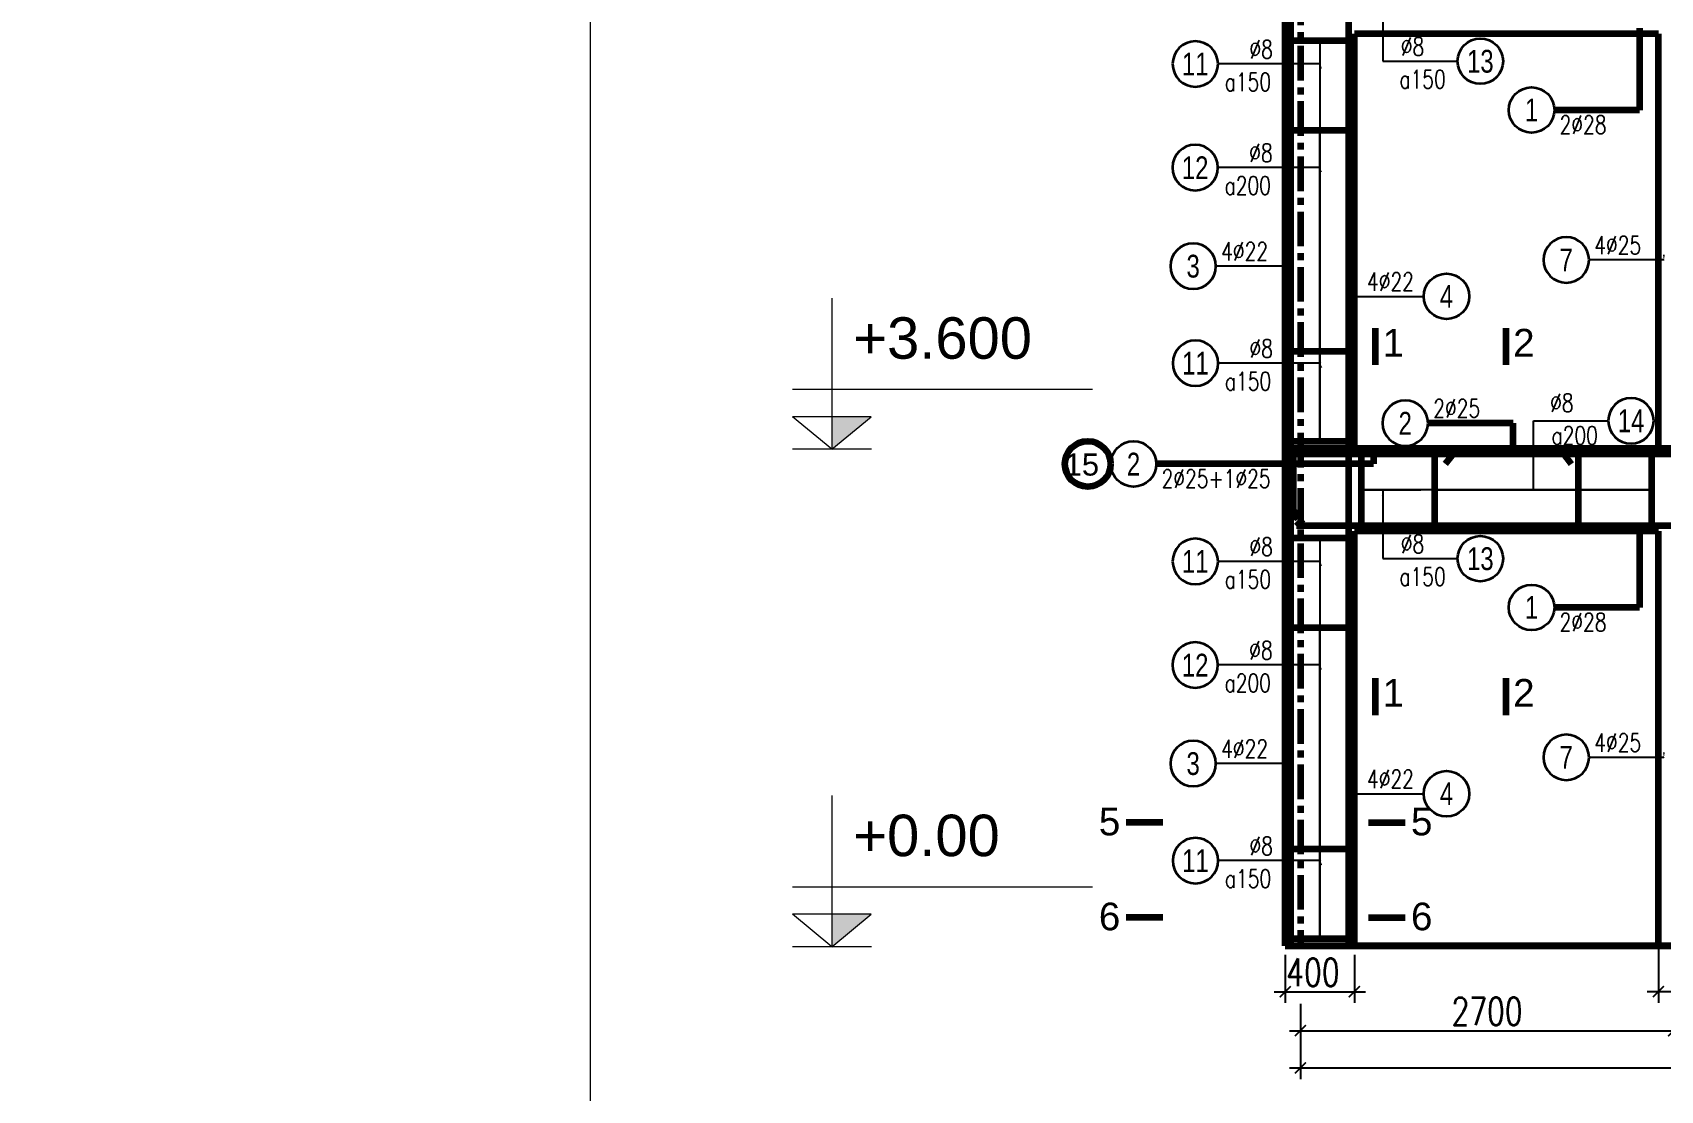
# Model space of a CAD drawing. Header units: millimetres. Extents: x 0 to 8478784, y 0 to 684185.
# Drawn here: x 3852944 to 3867670, y 349707 to 359277 of the extents above; entities that cross this region are included whole.
import ezdxf
from ezdxf.enums import TextEntityAlignment as Align

# ---------------------------------------------------------------- set-up
doc = ezdxf.new("R2010")
doc.units = ezdxf.units.MM
doc.header["$LTSCALE"] = 5000
doc.header["$MEASUREMENT"] = 0
doc.header["$PDMODE"] = 1
doc.header["$PDSIZE"] = -2
doc.linetypes.add('CENTER', pattern=[2, 1.25, -0.25, 0.25, -0.25])
for name, color, linetype, lineweight in [('00-XMT.Axes', 22, 'CENTER', 15), ('00-XMT.Text', 4, 'Continuous', 20), ('02-XMT.Beams', 94, 'Continuous', 25), ('02-XMT.Beams-Text', 7, 'Continuous', 20), ('02-XMT.Reinforcement', 1, 'Continuous', 40), ('03-XMT.Stirrup', 3, 'Continuous', 25), ('NET KY HIEU', 31, 'Continuous', 20), ('net thay', 7, 'Continuous', 15), ('THEP', 1, 'Continuous', 35)]:
    doc.layers.add(name, color=color, linetype=linetype, lineweight=lineweight)
doc.styles.add('CHU THUONG', font='chhbg.shx', dxfattribs={"width": 0.8, "height": 220})
doc.styles.add('huan-vnari', font='VNARIAL.TTF', dxfattribs={"height": 300})
doc.styles.add('romans.shx', font='romans.shx', dxfattribs={"width": 0.75, "bigfont": 'vns.shx'})
doc.styles.add('S1', font='VHARIAL.TTF', dxfattribs={"height": 200})
doc.styles.add('VNARIALH', font='VHARIAL.TTF')
doc.styles.add('vnsimli 0.7', font='vnsimli.shx', dxfattribs={"width": 0.75})
doc.dimstyles.new('XMT 1-1-100', dxfattribs={"dimscale": 100, "dimtxt": 2.5, "dimasz": 1, "dimexe": 1, "dimexo": 0, "dimgap": 0.5, "dimtad": 1, "dimdec": 0, "dimzin": 0, "dimdsep": 46, "dimtxsty": 'vnsimli 0.7', "dimblk": 'ARCHTICK', "dimcen": 1.5, "dimdle": 1, "dimclrd": 8, "dimclre": 8, "dimclrt": 116, "dimadec": 0, "dimazin": 0, "dimtfac": 1, "dimtdec": 0, "dimtofl": 0, "dimtmove": 0, "dimatfit": 3, "dimfxl": 0.18, "dimtolj": 1, "dimtzin": 0, "dimarcsym": 0})

# ---------------------------------------------------------------- blocks, each defined once
blk = doc.blocks.new('cot')
at = {"layer": 'NET KY HIEU', "color": 7}
for p, q in [((0, 615), (0, 0)), ((1060, 242.6), (-160.4, 242.6)), ((0, 0), (-159.9, 132.6)), ((159.9, 132.6), (-159.9, 132.6)), ((0, 0), (159.9, 132.6))]:
    blk.add_line(p, q, dxfattribs=at)
at = {"layer": 'NET KY HIEU', "color": 1, "ltscale": 600}
blk.add_line((160.4, 0), (-160.4, 0), dxfattribs=at)
at = {"layer": 'NET KY HIEU', "ltscale": 600}
blk.add_solid([(0, 0), (0, 132.6), (159.9, 132.6)], dxfattribs=at)
at = {"layer": 'NET KY HIEU', "color": 3, "style": 'CHU THUONG', "width": 0.8}
blk.add_attdef('%%P0.000', text='', height=220, dxfattribs=at).set_placement((86.9, 452.6), align=Align.MIDDLE_LEFT)
blk = doc.blocks.new('_ArchTick')
at = {"color": 0, "linetype": 'ByBlock', "const_width": 0.15}
blk.add_lwpolyline([(-0.5, -0.5), (0.5, 0.5)], dxfattribs=at)
blk = doc.blocks.new('dk2')
at = {"color": 8}
blk.add_circle((312, 0), 312, dxfattribs=at)
at = {"layer": '00-XMT.Text', "color": 3, "style": 'romans.shx', "width": 0.75}
for tag, p in [('DK', (-678, 106)), ('KC', (-797, -372))]:
    blk.add_attdef(tag, p, '', height=250, dxfattribs=at)
at = {"layer": '00-XMT.Text', "color": 7, "style": 'VNARIALH', "width": 0.75}
blk.add_attdef('SH', text='', height=312, dxfattribs=at).set_placement((312, 0), align=Align.MIDDLE)
blk = doc.blocks.new('*D427')
at = {"layer": '02-XMT.Beams-Text', "color": 8, "lineweight": -2, "transparency": 16777216}
for p, q in [((3864276.5, 350934.5), (3864276.5, 350500.125)), ((3864901.5, 350934.5), (3864901.5, 350500.125)), ((3864176.5, 350600.125), (3865001.5, 350600.125))]:
    blk.add_line(p, q, dxfattribs=at)
at = {"layer": 'Defpoints', "color": 0, "lineweight": 100, "transparency": 16777216}
for p in [(3864276.5, 350934.5), (3864901.5, 350934.5), (3864901.5, 350600.125)]:
    blk.add_point(p, dxfattribs=at)
at = {"layer": '02-XMT.Beams-Text', "color": 8, "lineweight": -2, "transparency": 16777216, "xscale": 100, "yscale": 100, "zscale": 100, "rotation": 180}
blk.add_blockref('_ArchTick', (3864276.5, 350600.125), dxfattribs=at)
at = {"layer": '02-XMT.Beams-Text', "color": 8, "lineweight": -2, "transparency": 16777216, "xscale": 100, "yscale": 100, "zscale": 100}
blk.add_blockref('_ArchTick', (3864901.5, 350600.125), dxfattribs=at)
at = {"layer": '02-XMT.Beams-Text', "color": 116, "lineweight": 100, "transparency": 16777216, "insert": (3864526.5, 350775.125), "char_height": 250, "attachment_point": 5, "style": 'vnsimli 0.7'}
blk.add_mtext('\\A1;400', dxfattribs=at)
blk = doc.blocks.new('*D430')
at = {"layer": '02-XMT.Beams-Text', "color": 8, "lineweight": -2, "transparency": 16777216}
for p, q in [((3867651.5, 351015.75), (3867651.5, 350500.75)), ((3868401.5, 351015.75), (3868401.5, 350500.75)), ((3867551.5, 350600.75), (3868501.5, 350600.75))]:
    blk.add_line(p, q, dxfattribs=at)
at = {"layer": 'Defpoints', "color": 0, "lineweight": 100, "transparency": 16777216}
for p in [(3867651.5, 351015.75), (3868401.5, 351015.75), (3868401.5, 350600.75)]:
    blk.add_point(p, dxfattribs=at)
at = {"layer": '02-XMT.Beams-Text', "color": 8, "lineweight": -2, "transparency": 16777216, "xscale": 100, "yscale": 100, "zscale": 100, "rotation": 180}
blk.add_blockref('_ArchTick', (3867651.5, 350600.75), dxfattribs=at)
at = {"layer": '02-XMT.Beams-Text', "color": 8, "lineweight": -2, "transparency": 16777216, "xscale": 100, "yscale": 100, "zscale": 100}
blk.add_blockref('_ArchTick', (3868401.5, 350600.75), dxfattribs=at)
at = {"layer": '02-XMT.Beams-Text', "color": 116, "lineweight": 100, "transparency": 16777216, "insert": (3868026.5, 350775.75), "char_height": 250, "attachment_point": 5, "style": 'vnsimli 0.7'}
blk.add_mtext('\\A1;500', dxfattribs=at)
blk = doc.blocks.new('*D431')
at = {"layer": '02-XMT.Beams', "color": 8, "lineweight": -2, "transparency": 16777216}
for p, q in [((3864414, 350491.25), (3864414, 350147.5)), ((3867789, 350491.25), (3867789, 350147.5)), ((3864314, 350247.5), (3867889, 350247.5))]:
    blk.add_line(p, q, dxfattribs=at)
at = {"layer": 'Defpoints', "color": 0, "lineweight": 100, "transparency": 16777216}
for p in [(3864414, 350491.25), (3867789, 350491.25), (3867789, 350247.5)]:
    blk.add_point(p, dxfattribs=at)
at = {"layer": '02-XMT.Beams', "color": 8, "lineweight": -2, "transparency": 16777216, "xscale": 100, "yscale": 100, "zscale": 100, "rotation": 180}
blk.add_blockref('_ArchTick', (3864414, 350247.5), dxfattribs=at)
at = {"layer": '02-XMT.Beams', "color": 8, "lineweight": -2, "transparency": 16777216, "xscale": 100, "yscale": 100, "zscale": 100}
blk.add_blockref('_ArchTick', (3867789, 350247.5), dxfattribs=at)
at = {"layer": '02-XMT.Beams', "color": 116, "lineweight": 100, "transparency": 16777216, "insert": (3866101.5, 350422.5), "char_height": 250, "attachment_point": 5, "style": 'vnsimli 0.7'}
blk.add_mtext('\\A1;2700', dxfattribs=at)
blk = doc.blocks.new('*D434')
at = {"layer": '02-XMT.Beams', "color": 8, "lineweight": -2, "transparency": 16777216}
for p, q in [((3864414, 350148.25), (3864414, 349810)), ((3877164, 350148.25), (3877164, 349810)), ((3864314, 349910), (3877264, 349910))]:
    blk.add_line(p, q, dxfattribs=at)
at = {"layer": 'Defpoints', "color": 0, "lineweight": 100, "transparency": 16777216}
for p in [(3864414, 350148.25), (3877164, 350148.25), (3877164, 349910)]:
    blk.add_point(p, dxfattribs=at)
at = {"layer": '02-XMT.Beams', "color": 8, "lineweight": -2, "transparency": 16777216, "xscale": 100, "yscale": 100, "zscale": 100, "rotation": 180}
blk.add_blockref('_ArchTick', (3864414, 349910), dxfattribs=at)
at = {"layer": '02-XMT.Beams', "color": 8, "lineweight": -2, "transparency": 16777216, "xscale": 100, "yscale": 100, "zscale": 100}
blk.add_blockref('_ArchTick', (3877164, 349910), dxfattribs=at)
at = {"layer": '02-XMT.Beams', "color": 116, "lineweight": 100, "transparency": 16777216, "insert": (3870789, 350085), "char_height": 250, "attachment_point": 5, "style": 'vnsimli 0.7'}
blk.add_mtext('\\A1;10200', dxfattribs=at)

msp = doc.modelspace()

# ---------------------------------------------------------------- linework, layer by layer
at = {"layer": '00-XMT.Axes', "color": 8, "lineweight": 100, "ltscale": 0.05}
msp.add_line((3864414, 387655.8), (3864414, 351015.8), dxfattribs=at)
at = {"layer": '02-XMT.Beams', "color": 2, "lineweight": 100}
for p, q in [((3864276.5, 351015.8), (3864276.5, 387015.8)), ((3864901.5, 355515.8), (3864901.5, 359265.8)), ((3867651.5, 359265.8), (3864901.5, 359265.8)), ((3864901.5, 355515.8), (3864901.5, 359265.8)), ((3867651.5, 359265.8), (3864901.5, 359265.8)), ((3864901.5, 355515.8), (3864901.5, 359265.8)), ((3867651.5, 359265.8), (3864901.5, 359265.8)), ((3867651.5, 355515.8), (3867651.5, 359265.8)), ((3867651.5, 355515.8), (3867651.5, 359265.8)), ((3867651.5, 355515.8), (3867651.5, 359265.8)), ((3864851.5, 358390.8), (3864326.5, 358390.8)), ((3864851.5, 356390.8), (3864326.5, 356390.8)), ((3877301.5, 355515.8), (3864276.5, 355515.8)), ((3877301.5, 355515.8), (3864276.5, 355515.8)), ((3864851.5, 355578.2), (3864326.5, 355578.2)), ((3867651.5, 355515.8), (3864901.5, 355515.8)), ((3864901.5, 351015.8), (3864901.5, 354765.8)), ((3867651.5, 354765.8), (3864901.5, 354765.8)), ((3864901.5, 351015.8), (3864901.5, 354765.8)), ((3867651.5, 354765.8), (3864901.5, 354765.8)), ((3867651.5, 351015.8), (3867651.5, 354765.8)), ((3867651.5, 351015.8), (3867651.5, 354765.8)), ((3864851.5, 353890.8), (3864326.5, 353890.8)), ((3864851.5, 351890.8), (3864326.5, 351890.8)), ((3864851.5, 351078.2), (3864326.5, 351078.2)), ((3877301.5, 351015.8), (3864276.5, 351015.8)), ((3877301.5, 351015.8), (3864276.5, 351015.8))]:
    msp.add_line(p, q, dxfattribs=at)
at = {"layer": '02-XMT.Beams', "color": 8, "lineweight": 100}
for p, q in [((3864276.5, 355515.8), (3877301.5, 355515.8)), ((3864276.5, 351015.8), (3877301.5, 351015.8))]:
    msp.add_line(p, q, dxfattribs=at)
at = {"layer": '02-XMT.Beams', "linetype": 'Continuous', "lineweight": 15}
msp.add_lwpolyline([(3857991, 346603.5), (3857991, 388603.5), (3887691, 388603.5), (3887691, 346603.5)], close=True, dxfattribs=at)
at = {"layer": '02-XMT.Beams', "lineweight": 100}
msp.add_circle((3862489.7, 355374.5), 206.2, dxfattribs=at)
at = {"layer": '02-XMT.Beams-Text', "lineweight": 100}
for p, q in [((3867481.5, 359315.8), (3867481.5, 358576.5)), ((3867481.5, 358576.5), (3866710.4, 358576.5)), ((3865090.2, 356602.6), (3865090.2, 356270.8)), ((3866271.5, 356602.6), (3866271.5, 356270.8)), ((3866338.8, 355744), (3865567.7, 355744)), ((3866338.8, 355465.8), (3866338.8, 355744)), ((3865074, 355374.5), (3863109.9, 355374.5)), ((3865074, 355465.8), (3865074, 355374.5)), ((3867481.5, 354815.8), (3867481.5, 354076.5)), ((3867481.5, 354076.5), (3866710.4, 354076.5)), ((3865090.2, 353435.1), (3865090.2, 353103.2)), ((3866271.5, 353435.1), (3866271.5, 353103.2)), ((3863169, 352129.5), (3862837.8, 352129.5)), ((3865028.4, 352129.5), (3865359.6, 352129.5)), ((3863169, 351270.8), (3862837.8, 351270.8)), ((3865028.4, 351270.8), (3865359.6, 351270.8))]:
    msp.add_line(p, q, dxfattribs=at)
at = {"layer": '02-XMT.Reinforcement', "lineweight": 100}
for p, q in [((3864326.5, 351015.8), (3864326.5, 386965.8)), ((3864851.5, 351015.8), (3864851.5, 386965.8)), ((3864326.5, 351015.8), (3864326.5, 360015.8)), ((3864851.5, 351015.8), (3864851.5, 360015.8)), ((3864351.5, 354875.1), (3864351.5, 355465.8)), ((3864351.5, 355465.8), (3877251.5, 355465.8)), ((3864351.5, 354875.1), (3864351.5, 355465.8)), ((3864351.5, 355465.8), (3877251.5, 355465.8)), ((3865794.3, 355465.8), (3865724.3, 355377)), ((3866793.2, 355465.8), (3866863.2, 355377)), ((3864351.5, 354875.1), (3864402.8, 354948.9)), ((3864351.5, 354875.1), (3864402.8, 354948.9)), ((3864376.5, 354815.8), (3864439.6, 354874.5)), ((3864376.5, 354815.8), (3864439.6, 354874.5)), ((3877201.5, 354815.8), (3864376.5, 354815.8)), ((3877201.5, 354815.8), (3864376.5, 354815.8))]:
    msp.add_line(p, q, dxfattribs=at)
at = {"layer": '03-XMT.Stirrup', "lineweight": 100}
for p, q in [((3864851.5, 359203.2), (3864326.5, 359203.2)), ((3864964, 355465.8), (3864964, 354815.8)), ((3865626.5, 355465.8), (3865626.5, 354815.8)), ((3866926.5, 355465.8), (3866926.5, 354815.8)), ((3867589, 355465.8), (3867589, 354815.8)), ((3864851.5, 354703.2), (3864326.5, 354703.2))]:
    msp.add_line(p, q, dxfattribs=at)
at = {"layer": 'NET KY HIEU', "color": 7}
for p, q in [((3860175, 356875), (3860175, 355507)), ((3862533, 356046.6), (3859818.3, 356046.6)), ((3860175, 355507), (3859819.4, 355802)), ((3860530.6, 355802), (3859819.4, 355802)), ((3860175, 355507), (3860530.6, 355802))]:
    msp.add_line(p, q, dxfattribs=at)
at = {"layer": 'NET KY HIEU', "color": 1, "ltscale": 600}
msp.add_line((3860531.7, 355507), (3859818.3, 355507), dxfattribs=at)
at = {"layer": 'NET KY HIEU', "ltscale": 600}
msp.add_solid([(3860175, 355507), (3860175, 355802), (3860530.6, 355802)], dxfattribs=at)
at = {"layer": 'net thay', "linetype": 'CENTER', "lineweight": 15}
msp.add_circle((3911642, 421190.5), 262994, dxfattribs=at)

# ---------------------------------------------------------------- block references
at = {"layer": '02-XMT.Beams-Text', "lineweight": 100, "xscale": 46.875, "yscale": 46.875, "zscale": 46.875}
for p, rotation in [((3865074, 355465.8), 90), ((3866338.8, 355465.8), 270), ((3867481.5, 354815.8), 90)]:
    msp.add_blockref('_ArchTick', p, dxfattribs=dict(at, rotation=rotation))
at = {"layer": 'NET KY HIEU', "linetype": 'Continuous'}
ref = msp.add_blockref('cot', (3860175, 355507), dxfattribs=dict(at, xscale=2.224530621897429, yscale=2.22453062175191, zscale=2.224530621771855))
ref.add_attrib('%%P0.000', '+3.600', dxfattribs={"color": 3, "height": 375, "style": 'huan-vnari'}).set_placement((3860368.3, 356513.8), align=Align.MIDDLE_LEFT)
ref = msp.add_blockref('cot', (3860175, 351007), dxfattribs=dict(at, xscale=2.224530621897429, yscale=2.22453062175191, zscale=2.224530621771855))
ref.add_attrib('%%P0.000', '+0.00', dxfattribs={"color": 3, "height": 375, "style": 'huan-vnari'}).set_placement((3860368.3, 352013.8), align=Align.MIDDLE_LEFT)
at = {"layer": 'THEP'}
ref = msp.add_blockref('dk2', (3863668.5, 358992.9), dxfattribs=dict(at, xscale=-0.6599981253966689, yscale=0.6599981250183191, zscale=0.659998125))
ref.add_attrib('SH', '11', dxfattribs={"layer": '00-XMT.Text', "color": 7, "height": 206.25, "rotation": 360, "style": 'VNARIALH', "width": 0.75}).set_placement((3863462.2, 358992.9), align=Align.MIDDLE)
ref.add_attrib('DK', '%%c8', (3863951.6, 359043.6), dxfattribs={"layer": '00-XMT.Text', "color": 3, "height": 165, "rotation": 360, "style": 'romans.shx', "width": 0.75})
ref.add_attrib('KC', 'a150', (3863728.8, 358747.7), dxfattribs={"layer": '00-XMT.Text', "color": 3, "height": 165, "rotation": 360, "style": 'romans.shx', "width": 0.75})
ref = msp.add_blockref('dk2', (3865834.8, 359017.8), dxfattribs=dict(at, xscale=0.6599981251638383, yscale=0.6599981250183191, zscale=0.659998125))
ref.add_attrib('SH', '13', dxfattribs={"layer": '00-XMT.Text', "color": 7, "height": 206.25, "style": 'VNARIALH', "width": 0.75}).set_placement((3866041.1, 359017.8), align=Align.MIDDLE)
ref.add_attrib('DK', '%%c8', (3865321.8, 359068.4), dxfattribs={"layer": '00-XMT.Text', "color": 3, "height": 165, "style": 'romans.shx', "width": 0.75})
ref.add_attrib('KC', 'a150', (3865308.9, 358772.5), dxfattribs={"layer": '00-XMT.Text', "color": 3, "height": 165, "style": 'romans.shx', "width": 0.75})
ref = msp.add_blockref('dk2', (3866710.4, 358576.5), dxfattribs=dict(at, xscale=0.6599981253966689, yscale=0.6599981250183191, zscale=0.659998125, rotation=180))
ref.add_attrib('SH', '1', dxfattribs={"layer": '00-XMT.Text', "color": 7, "height": 206.2, "style": 'VNARIALH', "width": 0.75}).set_placement((3866504.2, 358576.5), align=Align.MIDDLE)
ref.add_attrib('DK', '2%%c28', (3866757.9, 358360.9), dxfattribs={"layer": '00-XMT.Text', "color": 3, "height": 165, "style": 'romans.shx', "width": 0.75})
ref = msp.add_blockref('dk2', (3863667.2, 358055.7), dxfattribs=dict(at, xscale=-0.6599981253966689, yscale=0.6599981250183191, zscale=0.659998125))
ref.add_attrib('SH', '12', dxfattribs={"layer": '00-XMT.Text', "color": 7, "height": 206.25, "rotation": 360, "style": 'VNARIALH', "width": 0.75}).set_placement((3863461, 358055.7), align=Align.MIDDLE)
ref.add_attrib('DK', '%%c8', (3863950.4, 358106.4), dxfattribs={"layer": '00-XMT.Text', "color": 3, "height": 165, "rotation": 360, "style": 'romans.shx', "width": 0.75})
ref.add_attrib('KC', 'a200', (3863727.6, 357810.5), dxfattribs={"layer": '00-XMT.Text', "color": 3, "height": 165, "rotation": 360, "style": 'romans.shx', "width": 0.75})
ref = msp.add_blockref('dk2', (3867024.2, 357220.3), dxfattribs=dict(at, xscale=-0.6599981253966689, yscale=0.6599981250183191, zscale=0.659998125))
ref.add_attrib('SH', '7', dxfattribs={"layer": '00-XMT.Text', "color": 7, "height": 206.2, "style": 'VNARIALH', "width": 0.75}).set_placement((3866817.9, 357220.3), align=Align.MIDDLE)
ref.add_attrib('DK', '4%%c25', (3867071.6, 357270.9), dxfattribs={"layer": '00-XMT.Text', "color": 3, "height": 165, "style": 'romans.shx', "width": 0.75})
ref = msp.add_blockref('dk2', (3863649.2, 357164), dxfattribs=dict(at, xscale=-0.6599981253966689, yscale=0.6599981250183191, zscale=0.659998125))
ref.add_attrib('SH', '3', dxfattribs={"layer": '00-XMT.Text', "color": 7, "height": 206.2, "style": 'VNARIALH', "width": 0.75}).set_placement((3863442.9, 357164), align=Align.MIDDLE)
ref.add_attrib('DK', '4%%c22', (3863696.6, 357214.7), dxfattribs={"layer": '00-XMT.Text', "color": 3, "height": 165, "style": 'romans.shx', "width": 0.75})
ref = msp.add_blockref('dk2', (3865528.8, 356890.8), dxfattribs=dict(at, xscale=0.6599981251638383, yscale=0.6599981250183191, zscale=0.659998125))
ref.add_attrib('SH', '4', dxfattribs={"layer": '00-XMT.Text', "color": 7, "height": 206.2, "style": 'VNARIALH', "width": 0.75}).set_placement((3865735.1, 356890.8), align=Align.MIDDLE)
ref.add_attrib('DK', '4%%c22', (3865015.8, 356941.5), dxfattribs={"layer": '00-XMT.Text', "color": 3, "height": 165, "style": 'romans.shx', "width": 0.75})
ref = msp.add_blockref('dk2', (3863669.7, 356285.8), dxfattribs=dict(at, xscale=-0.6599981253966689, yscale=0.6599981250183191, zscale=0.659998125))
ref.add_attrib('SH', '11', dxfattribs={"layer": '00-XMT.Text', "color": 7, "height": 206.25, "style": 'VNARIALH', "width": 0.75}).set_placement((3863463.5, 356285.8), align=Align.MIDDLE)
ref.add_attrib('DK', '%%c8', (3863952.9, 356336.4), dxfattribs={"layer": '00-XMT.Text', "color": 3, "height": 165, "style": 'romans.shx', "width": 0.75})
ref.add_attrib('KC', 'a150', (3863730.1, 356040.5), dxfattribs={"layer": '00-XMT.Text', "color": 3, "height": 165, "style": 'romans.shx', "width": 0.75})
ref = msp.add_blockref('dk2', (3865567.7, 355744), dxfattribs=dict(at, xscale=-0.6599981253966689, yscale=0.6599981250183191, zscale=0.659998125))
ref.add_attrib('SH', '2', dxfattribs={"layer": '00-XMT.Text', "color": 7, "height": 206.2, "style": 'VNARIALH', "width": 0.75}).set_placement((3865361.4, 355744), align=Align.MIDDLE)
ref.add_attrib('DK', '2%%c25', (3865615.1, 355794.6), dxfattribs={"layer": '00-XMT.Text', "color": 3, "height": 165, "style": 'romans.shx', "width": 0.75})
ref = msp.add_blockref('dk2', (3867198.1, 355764.8), dxfattribs=dict(at, xscale=-0.6599981253966689, yscale=0.659998125047423, zscale=0.659998125, rotation=180))
ref.add_attrib('SH', '14', dxfattribs={"layer": '00-XMT.Text', "color": 7, "height": 206.25, "style": 'VNARIALH', "width": 0.75}).set_placement((3867404.3, 355764.8), align=Align.MIDDLE)
ref.add_attrib('DK', 'a200', (3866685.1, 355549.1), dxfattribs={"layer": '00-XMT.Text', "color": 3, "height": 165, "style": 'romans.shx', "width": 0.75})
ref.add_attrib('KC', '%%c8', (3866672.2, 355845), dxfattribs={"layer": '00-XMT.Text', "color": 3, "height": 165, "style": 'romans.shx', "width": 0.75})
ref = msp.add_blockref('dk2', (3863109.9, 355374.5), dxfattribs=dict(at, xscale=0.6599981253966689, yscale=0.659998125047423, zscale=0.659998125, rotation=180))
ref.add_attrib('SH', '2', dxfattribs={"layer": '00-XMT.Text', "color": 7, "height": 206.2, "style": 'VNARIALH', "width": 0.75}).set_placement((3862903.7, 355374.5), align=Align.MIDDLE)
ref.add_attrib('DK', '2%%c25+1%%c25', (3863157.4, 355158.9), dxfattribs={"layer": '00-XMT.Text', "color": 3, "height": 165, "style": 'romans.shx', "width": 0.75})
ref = msp.add_blockref('dk2', (3863668.5, 354492.9), dxfattribs=dict(at, xscale=-0.6599981253966689, yscale=0.6599981250183191, zscale=0.659998125))
ref.add_attrib('SH', '11', dxfattribs={"layer": '00-XMT.Text', "color": 7, "height": 206.25, "rotation": 360, "style": 'VNARIALH', "width": 0.75}).set_placement((3863462.2, 354492.9), align=Align.MIDDLE)
ref.add_attrib('DK', '%%c8', (3863951.6, 354543.6), dxfattribs={"layer": '00-XMT.Text', "color": 3, "height": 165, "rotation": 360, "style": 'romans.shx', "width": 0.75})
ref.add_attrib('KC', 'a150', (3863728.8, 354247.7), dxfattribs={"layer": '00-XMT.Text', "color": 3, "height": 165, "rotation": 360, "style": 'romans.shx', "width": 0.75})
ref = msp.add_blockref('dk2', (3865834.8, 354517.8), dxfattribs=dict(at, xscale=0.6599981251638383, yscale=0.6599981250183191, zscale=0.659998125))
ref.add_attrib('SH', '13', dxfattribs={"layer": '00-XMT.Text', "color": 7, "height": 206.25, "style": 'VNARIALH', "width": 0.75}).set_placement((3866041.1, 354517.8), align=Align.MIDDLE)
ref.add_attrib('DK', '%%c8', (3865321.8, 354568.4), dxfattribs={"layer": '00-XMT.Text', "color": 3, "height": 165, "style": 'romans.shx', "width": 0.75})
ref.add_attrib('KC', 'a150', (3865308.9, 354272.5), dxfattribs={"layer": '00-XMT.Text', "color": 3, "height": 165, "style": 'romans.shx', "width": 0.75})
ref = msp.add_blockref('dk2', (3866710.4, 354076.5), dxfattribs=dict(at, xscale=0.6599981253966689, yscale=0.6599981250183191, zscale=0.659998125, rotation=180))
ref.add_attrib('SH', '1', dxfattribs={"layer": '00-XMT.Text', "color": 7, "height": 206.2, "style": 'VNARIALH', "width": 0.75}).set_placement((3866504.2, 354076.5), align=Align.MIDDLE)
ref.add_attrib('DK', '2%%c28', (3866757.9, 353860.9), dxfattribs={"layer": '00-XMT.Text', "color": 3, "height": 165, "style": 'romans.shx', "width": 0.75})
ref = msp.add_blockref('dk2', (3863667.2, 353555.7), dxfattribs=dict(at, xscale=-0.6599981253966689, yscale=0.6599981250183191, zscale=0.659998125))
ref.add_attrib('SH', '12', dxfattribs={"layer": '00-XMT.Text', "color": 7, "height": 206.25, "rotation": 360, "style": 'VNARIALH', "width": 0.75}).set_placement((3863461, 353555.7), align=Align.MIDDLE)
ref.add_attrib('DK', '%%c8', (3863950.4, 353606.4), dxfattribs={"layer": '00-XMT.Text', "color": 3, "height": 165, "rotation": 360, "style": 'romans.shx', "width": 0.75})
ref.add_attrib('KC', 'a200', (3863727.6, 353310.5), dxfattribs={"layer": '00-XMT.Text', "color": 3, "height": 165, "rotation": 360, "style": 'romans.shx', "width": 0.75})
ref = msp.add_blockref('dk2', (3863649.2, 352664), dxfattribs=dict(at, xscale=-0.6599981253966689, yscale=0.6599981250183191, zscale=0.659998125))
ref.add_attrib('SH', '3', dxfattribs={"layer": '00-XMT.Text', "color": 7, "height": 206.2, "style": 'VNARIALH', "width": 0.75}).set_placement((3863442.9, 352664), align=Align.MIDDLE)
ref.add_attrib('DK', '4%%c22', (3863696.6, 352714.7), dxfattribs={"layer": '00-XMT.Text', "color": 3, "height": 165, "style": 'romans.shx', "width": 0.75})
ref = msp.add_blockref('dk2', (3867024.2, 352720.3), dxfattribs=dict(at, xscale=-0.6599981253966689, yscale=0.6599981250183191, zscale=0.659998125))
ref.add_attrib('SH', '7', dxfattribs={"layer": '00-XMT.Text', "color": 7, "height": 206.2, "style": 'VNARIALH', "width": 0.75}).set_placement((3866817.9, 352720.3), align=Align.MIDDLE)
ref.add_attrib('DK', '4%%c25', (3867071.6, 352770.9), dxfattribs={"layer": '00-XMT.Text', "color": 3, "height": 165, "style": 'romans.shx', "width": 0.75})
ref = msp.add_blockref('dk2', (3865528.8, 352390.8), dxfattribs=dict(at, xscale=0.6599981251638383, yscale=0.6599981250183191, zscale=0.659998125))
ref.add_attrib('SH', '4', dxfattribs={"layer": '00-XMT.Text', "color": 7, "height": 206.2, "style": 'VNARIALH', "width": 0.75}).set_placement((3865735.1, 352390.8), align=Align.MIDDLE)
ref.add_attrib('DK', '4%%c22', (3865015.8, 352441.5), dxfattribs={"layer": '00-XMT.Text', "color": 3, "height": 165, "style": 'romans.shx', "width": 0.75})
ref = msp.add_blockref('dk2', (3863669.7, 351785.8), dxfattribs=dict(at, xscale=-0.6599981253966689, yscale=0.6599981250183191, zscale=0.659998125))
ref.add_attrib('SH', '11', dxfattribs={"layer": '00-XMT.Text', "color": 7, "height": 206.25, "style": 'VNARIALH', "width": 0.75}).set_placement((3863463.5, 351785.8), align=Align.MIDDLE)
ref.add_attrib('DK', '%%c8', (3863952.9, 351836.4), dxfattribs={"layer": '00-XMT.Text', "color": 3, "height": 165, "style": 'romans.shx', "width": 0.75})
ref.add_attrib('KC', 'a150', (3863730.1, 351540.5), dxfattribs={"layer": '00-XMT.Text', "color": 3, "height": 165, "style": 'romans.shx', "width": 0.75})

# ---------------------------------------------------------------- texts
at = {"layer": '02-XMT.Beams', "lineweight": 100, "insert": (3862591.7, 355266.5), "char_height": 200, "width": 165.5, "attachment_point": 9, "style": 'S1'}
msp.add_mtext('15', dxfattribs=at)
at = {"layer": '02-XMT.Beams-Text', "lineweight": 100, "char_height": 250, "style": 'S1'}
for s, insert, width, attachment_point in [('1', (3865156.5, 356596.4), 232.5, 1), ('2', (3866337.8, 356596.4), 232.5, 1), ('2', (3866337.8, 353428.9), 232.5, 1), ('1', (3865156.5, 353428.9), 232.5, 1), ('5', (3862784, 352264.5), 351.25, 3), ('5', (3865413.4, 352264.5), 351.25, 1), ('6', (3862784, 351405.8), 351.25, 3), ('6', (3865413.4, 351405.8), 351.25, 1)]:
    msp.add_mtext(s, dxfattribs=dict(at, insert=insert, width=width, attachment_point=attachment_point))

# ---------------------------------------------------------------- dimensions: what is measured, and where the dimension line sits
at = {"layer": '02-XMT.Beams', "lineweight": 100}
for base, p1, p2, text, picture, middle in [((3867789, 350247.5), (3864414, 350491.2), (3867789, 350491.2), '2700', '*D431', (3866101.5, 350422.5)), ((3877164, 349910), (3864414, 350148.2), (3877164, 350148.2), '10200', '*D434', (3870789, 350085))]:
    dim = msp.add_linear_dim(base=base, p1=p1, p2=p2, text=text, dimstyle='XMT 1-1-100', dxfattribs=at)
    dim.commit()
    dim.dimension.update_dxf_attribs({"geometry": picture, "text_midpoint": middle})
at = {"layer": '02-XMT.Beams-Text', "lineweight": 100}
dim = msp.add_linear_dim(base=(3864901.5, 350600.1), p1=(3864276.5, 350934.5), p2=(3864901.5, 350934.5), text='400', dimstyle='XMT 1-1-100', dxfattribs=at)
dim.commit()
dim.dimension.update_dxf_attribs({"geometry": '*D427', "text_midpoint": (3864526.5, 350600.1), "dimtype": 160})
dim = msp.add_linear_dim(base=(3868401.5, 350600.8), p1=(3867651.5, 351015.8), p2=(3868401.5, 351015.8), text='500', dimstyle='XMT 1-1-100', dxfattribs=at)
dim.commit()
dim.dimension.update_dxf_attribs({"geometry": '*D430', "text_midpoint": (3868026.5, 350775.8)})

# ---------------------------------------------------------------- leaders
at = {"layer": '02-XMT.Beams', "lineweight": 100}
for points, override in [([(3865157.5, 359640.8), (3865157.5, 359017.8), (3865834.8, 359017.8)], {"dimasz": 0.5, "dimgap": 0.5, "dimtad": 0}), ([(3864589, 359203.2), (3864589, 355578.2)], {"dimasz": 0.5, "dimtad": 0, "dimldrblk": 'ArchTick'}), ([(3864588.4, 359000), (3864590.2, 358992.9), (3863668.5, 358992.9)], {"dimasz": 0.5, "dimgap": 0.5, "dimtad": 0}), ([(3864589, 358390.8), (3864589, 356390.8)], {"dimasz": 0.5, "dimtad": 0, "dimldrblk": 'ArchTick'}), ([(3864589, 356390.8), (3864589, 358390.8)], {"dimasz": 0.5, "dimtad": 0, "dimldrblk": 'ArchTick'}), ([(3864587.1, 358062.8), (3864589, 358055.7), (3863667.2, 358055.7)], {"dimasz": 0.5, "dimgap": 0.5, "dimtad": 0}), ([(3867701.5, 357217), (3867701.5, 357220.3), (3867024.2, 357220.3)], {"dimasz": 0.5, "dimgap": 0.5, "dimtad": 0}), ([(3864326.5, 357160.8), (3864326.5, 357164), (3863649.2, 357164)], {"dimasz": 0.5, "dimgap": 0.5, "dimtad": 0}), ([(3864851.5, 356887.5), (3864851.5, 356890.8), (3865528.8, 356890.8)], {"dimasz": 0.5, "dimgap": 0.5, "dimtad": 0}), ([(3864589, 355578.2), (3864589, 356390.8)], {"dimasz": 0.5, "dimtad": 0, "dimldrblk": 'ArchTick'}), ([(3864589.6, 356292.8), (3864591.5, 356285.8), (3863669.7, 356285.8)], {"dimasz": 0.5, "dimgap": 0.5, "dimtad": 0}), ([(3866520.8, 355141.8), (3866520.8, 355764.8), (3867198.1, 355764.8)], {"dimasz": 0.5, "dimgap": 0.5, "dimtad": 0}), ([(3864964, 355140.8), (3865501.5, 355140.8)], {"dimasz": 0.5, "dimtad": 0, "dimldrblk": 'ArchTick'}), ([(3865626.5, 355140.8), (3864964, 355140.8)], {"dimasz": 0.5, "dimtad": 0, "dimldrblk": 'ArchTick'}), ([(3865157.5, 355140.8), (3865157.5, 354517.8), (3865834.8, 354517.8)], {"dimasz": 0.5, "dimgap": 0.5, "dimtad": 0}), ([(3865626.5, 355140.8), (3866926.5, 355140.8), (3867589, 355140.8)], {"dimasz": 0.5, "dimtad": 0, "dimldrblk": 'ArchTick'}), ([(3866926.5, 355140.8), (3865626.5, 355140.8)], {"dimasz": 0.5, "dimtad": 0, "dimldrblk": 'ArchTick'}), ([(3867589, 355140.8), (3866926.5, 355140.8)], {"dimasz": 0.5, "dimtad": 0, "dimldrblk": 'ArchTick'}), ([(3864589, 354703.2), (3864589, 351078.2)], {"dimasz": 0.5, "dimtad": 0, "dimldrblk": 'ArchTick'}), ([(3864588.4, 354500), (3864590.2, 354492.9), (3863668.5, 354492.9)], {"dimasz": 0.5, "dimgap": 0.5, "dimtad": 0}), ([(3864589, 353890.8), (3864589, 351890.8)], {"dimasz": 0.5, "dimtad": 0, "dimldrblk": 'ArchTick'}), ([(3864589, 351890.8), (3864589, 353890.8)], {"dimasz": 0.5, "dimtad": 0, "dimldrblk": 'ArchTick'}), ([(3864587.1, 353562.8), (3864589, 353555.7), (3863667.2, 353555.7)], {"dimasz": 0.5, "dimgap": 0.5, "dimtad": 0}), ([(3864326.5, 352660.8), (3864326.5, 352664), (3863649.2, 352664)], {"dimasz": 0.5, "dimgap": 0.5, "dimtad": 0}), ([(3867701.5, 352717), (3867701.5, 352720.3), (3867024.2, 352720.3)], {"dimasz": 0.5, "dimgap": 0.5, "dimtad": 0}), ([(3864851.5, 352387.5), (3864851.5, 352390.8), (3865528.8, 352390.8)], {"dimasz": 0.5, "dimgap": 0.5, "dimtad": 0}), ([(3864589, 351078.2), (3864589, 351890.8)], {"dimasz": 0.5, "dimtad": 0, "dimldrblk": 'ArchTick'}), ([(3864589.6, 351792.8), (3864591.5, 351785.8), (3863669.7, 351785.8)], {"dimasz": 0.5, "dimgap": 0.5, "dimtad": 0})]:
    msp.add_leader(points, dimstyle='XMT 1-1-100', override=override, dxfattribs=at)

doc.saveas('drawing.dxf')
